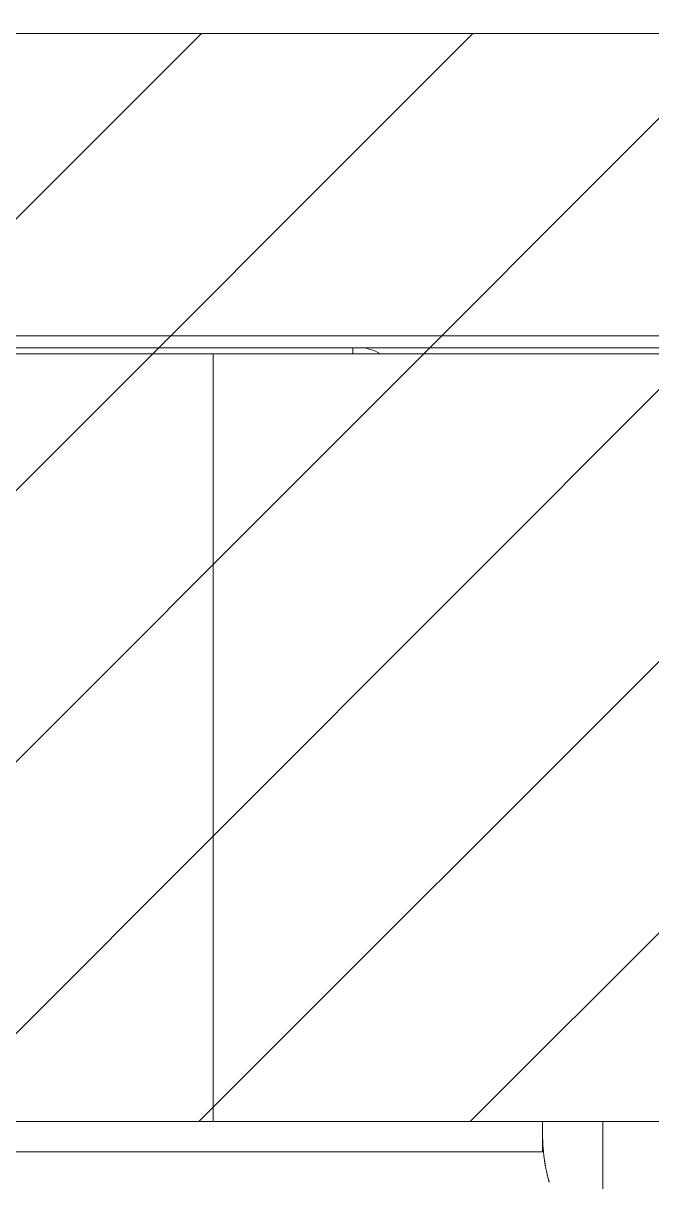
# Model space of a CAD drawing. Header units: millimetres. Extents: x 126 to 12547, y 1644 to 26714.
# Drawn here: x 9794.28 to 9804.68, y 2225.83 to 2245 of the extents above; entities that cross this region are included whole.
import ezdxf

# ---------------------------------------------------------------- set-up
doc = ezdxf.new("R2010")
doc.units = ezdxf.units.MM
doc.linetypes.add('BEARBEITUNGEN', pattern=[0])
doc.linetypes.add('NASCOSTA', pattern=[9.525, 6.35, -3.175])
for name, color, linetype, lineweight in [('F_ARREDI', 7, 'Continuous', 5), ('F_FERRAMENTA', 253, 'Continuous', 5), ('F_Guide', 1, 'Continuous', 9), ('F_MULTI laminato OPACO', 1, 'Continuous', 5), ('F_Proiezioni', 253, 'NASCOSTA', 9)]:
    doc.layers.add(name, color=color, linetype=linetype, lineweight=lineweight)

# ---------------------------------------------------------------- blocks, each defined once
blk = doc.blocks.new('CERNIERA_batttuta_pianta')
at = {"layer": 'F_FERRAMENTA'}
for p, q in [((813204.311, 528412.963), (813204.311, 528415.163)), ((813203.374, 528413.776), (813203.376, 528413.784)), ((813203.376, 528413.784), (813203.378, 528413.792)), ((813203.378, 528413.792), (813203.38, 528413.8)), ((813203.38, 528413.8), (813203.381, 528413.809)), ((813203.381, 528413.809), (813203.383, 528413.817)), ((813203.383, 528413.817), (813203.385, 528413.825)), ((813203.385, 528413.825), (813203.387, 528413.833)), ((813203.387, 528413.833), (813203.389, 528413.841)), ((813203.389, 528413.841), (813203.391, 528413.849)), ((813203.391, 528413.849), (813203.393, 528413.858)), ((813203.393, 528413.858), (813203.395, 528413.866)), ((813203.395, 528413.866), (813203.397, 528413.874)), ((813203.397, 528413.874), (813203.399, 528413.882)), ((813203.399, 528413.882), (813203.401, 528413.89)), ((813203.401, 528413.89), (813203.403, 528413.898)), ((813203.403, 528413.898), (813203.405, 528413.906)), ((813203.405, 528413.906), (813203.407, 528413.915)), ((813203.407, 528413.915), (813203.409, 528413.923)), ((813203.409, 528413.923), (813203.411, 528413.931)), ((813203.411, 528413.931), (813203.413, 528413.939)), ((813203.413, 528413.939), (813203.415, 528413.947)), ((813203.415, 528413.947), (813203.418, 528413.955)), ((813203.418, 528413.955), (813203.42, 528413.963)), ((813203.341, 528413.589), (813203.343, 528413.597)), ((813203.343, 528413.597), (813203.344, 528413.605)), ((813203.344, 528413.605), (813203.345, 528413.613)), ((813203.345, 528413.613), (813203.346, 528413.621)), ((813203.346, 528413.621), (813203.347, 528413.629)), ((813203.347, 528413.629), (813203.349, 528413.637)), ((813203.349, 528413.637), (813203.35, 528413.646)), ((813203.35, 528413.646), (813203.351, 528413.654)), ((813203.351, 528413.654), (813203.353, 528413.662)), ((813203.353, 528413.662), (813203.354, 528413.67)), ((813203.354, 528413.67), (813203.356, 528413.678)), ((813203.356, 528413.678), (813203.357, 528413.686)), ((813203.357, 528413.686), (813203.358, 528413.694)), ((813203.358, 528413.694), (813203.36, 528413.703)), ((813203.36, 528413.703), (813203.361, 528413.711)), ((813203.361, 528413.711), (813203.363, 528413.719)), ((813203.363, 528413.719), (813203.365, 528413.727)), ((813203.365, 528413.727), (813203.366, 528413.735)), ((813203.366, 528413.735), (813203.368, 528413.743)), ((813203.368, 528413.743), (813203.369, 528413.752)), ((813203.369, 528413.752), (813203.371, 528413.76)), ((813203.371, 528413.76), (813203.373, 528413.768)), ((813203.373, 528413.768), (813203.374, 528413.776)), ((813188.851, 528413.463), (813203.311, 528413.463)), ((813203.311, 528412.963), (813203.311, 528413.463)), ((813203.32, 528413.394), (813203.321, 528413.402)), ((813203.321, 528413.41), (813203.322, 528413.418)), ((813203.321, 528413.402), (813203.321, 528413.41)), ((813203.322, 528413.418), (813203.323, 528413.426)), ((813203.323, 528413.434), (813203.324, 528413.442)), ((813203.323, 528413.426), (813203.323, 528413.434)), ((813203.324, 528413.442), (813203.325, 528413.451)), ((813203.325, 528413.451), (813203.326, 528413.459)), ((813203.326, 528413.467), (813203.327, 528413.475)), ((813203.326, 528413.459), (813203.326, 528413.467)), ((813203.327, 528413.475), (813203.328, 528413.483)), ((813203.328, 528413.483), (813203.329, 528413.491)), ((813203.329, 528413.491), (813203.33, 528413.499)), ((813203.33, 528413.499), (813203.331, 528413.507)), ((813203.331, 528413.507), (813203.332, 528413.515)), ((813203.332, 528413.515), (813203.333, 528413.524)), ((813203.333, 528413.524), (813203.334, 528413.532)), ((813203.334, 528413.532), (813203.335, 528413.54)), ((813203.335, 528413.54), (813203.336, 528413.548)), ((813203.336, 528413.548), (813203.337, 528413.556)), ((813203.337, 528413.556), (813203.338, 528413.564)), ((813203.338, 528413.564), (813203.339, 528413.572)), ((813203.339, 528413.572), (813203.34, 528413.58)), ((813203.34, 528413.58), (813203.341, 528413.589)), ((813203.311, 528413.218), (813203.312, 528413.226)), ((813203.311, 528413.21), (813203.311, 528413.218)), ((813203.311, 528413.202), (813203.311, 528413.21)), ((813203.312, 528413.258), (813203.313, 528413.266)), ((813203.312, 528413.25), (813203.312, 528413.258)), ((813203.312, 528413.242), (813203.312, 528413.25)), ((813203.312, 528413.234), (813203.312, 528413.242)), ((813203.312, 528413.226), (813203.312, 528413.234)), ((813203.313, 528413.282), (813203.314, 528413.29)), ((813203.313, 528413.274), (813203.313, 528413.282)), ((813203.313, 528413.266), (813203.313, 528413.274)), ((813203.314, 528413.306), (813203.315, 528413.314)), ((813203.314, 528413.298), (813203.314, 528413.306)), ((813203.314, 528413.29), (813203.314, 528413.298)), ((813203.315, 528413.322), (813203.316, 528413.33)), ((813203.315, 528413.314), (813203.315, 528413.322)), ((813203.316, 528413.338), (813203.317, 528413.346)), ((813203.316, 528413.33), (813203.316, 528413.338)), ((813203.317, 528413.354), (813203.318, 528413.362)), ((813203.317, 528413.346), (813203.317, 528413.354)), ((813203.318, 528413.37), (813203.319, 528413.378)), ((813203.318, 528413.362), (813203.318, 528413.37)), ((813203.319, 528413.386), (813203.32, 528413.394)), ((813203.319, 528413.378), (813203.319, 528413.386)), ((813203.311, 528413.194), (813203.311, 528413.202)), ((813203.311, 528413.186), (813203.311, 528413.194)), ((813203.311, 528413.179), (813203.311, 528413.186)), ((813203.311, 528413.171), (813203.311, 528413.179)), ((813203.311, 528413.163), (813203.311, 528413.171)), ((813188.411, 528412.963), (813225.311, 528412.963)), ((813197.86, 528400.263), (813197.86, 528412.963)), ((813193.857, 528400.263), (813218.459, 528400.263)), ((813200.173, 528400.163), (813200.173, 528400.263)), ((813191.011, 528400.163), (813219.401, 528400.163))]:
    blk.add_line(p, q, dxfattribs=at)
blk.add_ellipse((813200.303, 528402.763), major_axis=(0, 2.6), ratio=0.448276, start_param=3.141593, end_param=3.419839, dxfattribs=at)
at = {"layer": 'F_Guide', "color": 14, "linetype": 'BEARBEITUNGEN', "true_color": 0xaa0000}
blk.add_lwpolyline([(813222.811, 528412.963), (813187.811, 528412.963), (813187.811, 528399.963), (813222.811, 528399.963)], close=True, dxfattribs=at)
blk = doc.blocks.new('ARMADIO_camera master_sol.C_pianta')
at = {"layer": 'F_MULTI laminato OPACO', "transparency": 33554508}
h = blk.add_hatch(dxfattribs=at)
h.set_pattern_fill('ANSI31', color=6)
h.paths.add_polyline_path([(720235.422, 531037.095), (720235.422, 531055.095), (719885.422, 531055.095), (719885.422, 531037.095)])
at = {"layer": 'F_MULTI laminato OPACO', "color": 6}
blk.add_lwpolyline([(720235.422, 531037.095), (720235.422, 531055.095), (719885.422, 531055.095), (719885.422, 531037.095)], close=True, dxfattribs=at)
at = {"layer": 'F_Proiezioni'}
blk.add_lwpolyline([(720235.422, 531055.095), (720235.422, 530735.095, -0.41363), (719915.422, 531055.095)], format="xyb", dxfattribs=at)
at = {"color": 2, "xscale": -1}
blk.add_blockref('CERNIERA_batttuta_pianta', (1533419.733, 2642.133), dxfattribs=at)

msp = doc.modelspace()

# ---------------------------------------------------------------- block references
at = {"layer": 'F_ARREDI', "color": 2, "lineweight": 5, "rotation": 180}
msp.add_blockref('ARMADIO_camera master_sol.C_pianta', (730019.295, 533281.926), dxfattribs=at)

doc.saveas('drawing.dxf')
